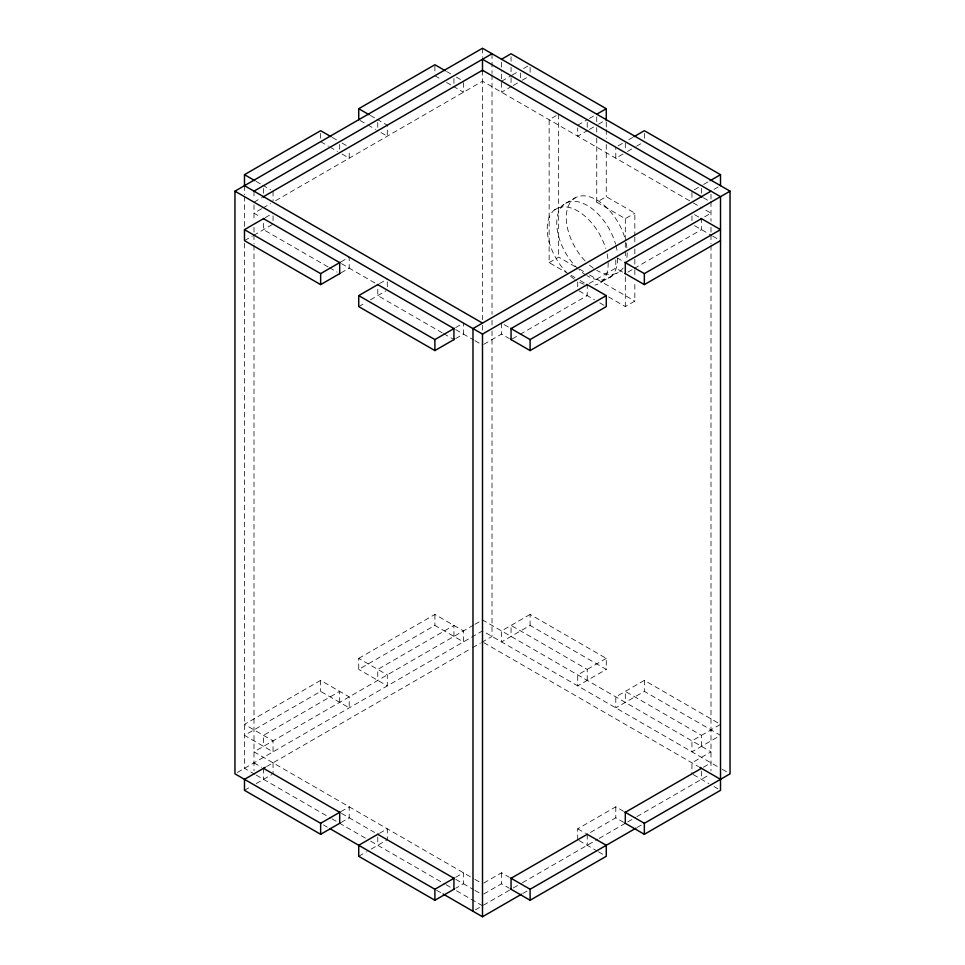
<?xml version="1.0" encoding="UTF-8"?>
<svg xmlns="http://www.w3.org/2000/svg" width="965" height="965" viewBox="0 0 965 965"><rect width="100%" height="100%" fill="white"/><g stroke="black" fill="none" stroke-linecap="round" stroke-linejoin="round"><path stroke-width="0.72" stroke-dasharray="4.83 3.62" d="M254 202.155L261.611 197.765M261.611 208.754L254 213.156L260.345 216.823M262.89 208.018L270.502 203.627M275.628 200.672L482.5 81.229L691.953 202.155M265.254 217.656L273.047 213.156M501.547 81.229L511.933 75.234M512.258 75.053L518.422 71.482M523.609 68.491L530.099 64.739M244.483 240.635L252.275 236.136M253.566 235.388L273.047 224.145M511.933 86.223L501.547 92.23L501.547 72.737M513.223 85.475L521.016 80.976M522.318 80.228L527.505 77.236M556.286 115.583L549.145 119.708L549.145 262.625L565.924 272.311M340.874 261.937L349.209 257.124L349.209 268.125L340.874 272.926M577.709 125.209L588.095 119.214M589.398 118.454L594.585 115.462M588.095 130.203L577.709 136.198L577.709 127.959M589.398 129.455L597.178 124.955M598.481 124.208L606.273 119.708M379.498 283.613L387.291 279.114M618.167 145.824L624.126 142.386M628.77 139.696L632.666 137.452M358.727 306.605L365.216 302.853M370.415 299.85L386.096 290.791M622.932 154.062L615.791 158.188L615.791 147.187M627.479 151.445L635.26 146.945M636.562 146.198L641.761 143.194M565.683 203.326L575.212 197.825A43.087 24.873 60 0 1 624.898 237.933M554.537 209.912L564.055 204.423M596.744 138.067L596.744 202.155L606.273 196.667L634.837 213.156L634.837 235.52M549.145 262.625L558.663 257.124L578.035 268.306M596.744 202.155L625.308 218.657L634.837 213.156M455.673 327.581L461.077 324.469M694.342 189.791L702.339 185.171M703.642 184.424L708.841 181.42M455.673 338.582L463.453 334.083L463.453 323.094M714.028 189.417L720.517 185.666M483.767 344.348L501.547 334.083L509.327 338.582M589.133 283.517L615.791 268.125L623.583 272.625M704.655 216.823L711 213.156L703.389 208.754M600.881 282.359L610.399 276.859M608.77 277.956L618.288 272.456M512.355 338.836L518.808 335.108M520.099 334.36L587.227 295.604L587.227 284.615M627.889 272.13L633.052 269.151M634.343 268.403L701.483 229.646L701.483 218.645M608.529 296.906L625.308 306.605L634.837 301.104L634.837 281.732M320.645 680.385L244.483 724.365L273.047 740.855L273.047 751.844L244.483 735.354L320.645 691.386L349.209 707.876L349.209 696.875L320.645 680.385L320.645 691.386M358.727 658.395L434.901 614.428L463.453 630.917L463.453 641.906L434.901 625.417L358.727 669.396L358.727 658.395L387.291 674.897L387.291 685.886L358.727 669.396M473.61 625.055L254 751.844L473.61 878.645M474.889 624.319L482.5 619.928L711 751.844L691.953 762.845L691.953 773.833M237.342 772.458L482.5 630.917L720.939 768.574M266.545 766.584L471.209 648.432M472.512 647.684L480.317 643.173M481.619 642.425L492.017 636.418L492.017 327.762M530.099 614.428L501.547 630.917L501.547 641.906L530.099 625.417L606.273 669.396L606.273 658.395L530.099 614.428L530.099 625.417M244.483 790.323L250.972 786.572M256.159 783.58L271.853 774.521M340.874 811.625L349.209 806.812L349.209 817.813L340.874 822.614M606.273 658.395L577.709 674.897L577.709 685.886L606.273 669.396M379.498 833.302L387.291 828.802L387.291 839.791L367.822 851.034M644.355 680.385L615.791 696.875L615.791 707.876L644.355 691.386L720.517 735.354L691.953 751.844L691.953 740.855L720.517 724.365L644.355 680.385L644.355 691.386M358.727 856.281L366.519 851.793M455.673 877.269L463.453 872.77L463.453 883.771L455.673 888.27M483.767 883.035L501.547 872.77L509.327 877.269M577.709 839.791L577.709 828.802L615.791 806.812L623.583 811.312M483.767 894.024L501.547 883.771L509.327 888.27M590.399 832.469L615.791 817.813L623.583 822.301M703.389 767.235L711 762.845M475.359 909.874L482.078 906.002M483.381 905.242L512.005 888.729M513.296 887.969L521.389 883.301M522.403 882.722L597.842 839.164M599.144 838.416L626.454 822.638M627.757 821.891L635.646 817.343M636.864 816.631L709.697 774.581M522.825 893.469L528.024 890.466M637.274 827.391L641.182 825.135M703.389 197.765L711 202.155M693.232 202.891L702.11 208.018M446.578 71.482L451.777 74.486M456.312 77.104L461.077 79.854M694.559 214.652L699.746 217.656M434.901 75.728L441.391 79.48M446.578 82.483L451.777 85.475M453.068 86.223L463.453 92.23L463.453 82.604M694.559 225.641L711.434 235.388M712.725 236.136L717.924 239.139M370.415 115.462L375.602 118.454M376.905 119.214L387.291 125.209L387.291 136.198L376.905 130.203M617.093 257.872L623.583 261.624M360.029 120.456L366.519 124.208M367.822 124.955L375.602 129.455M579.326 269.054L584.488 272.034M589.651 275.013L634.837 301.104M332.334 137.452L337.521 140.444M342.068 143.073L346.833 145.824M571.087 275.302L574.959 277.534M580.134 280.513L585.502 283.613M320.645 141.698L328.438 146.198M329.741 146.945L337.521 151.445M342.068 154.062L349.209 158.188L349.209 149.937M579.012 290.863L594.585 299.85M599.784 302.853L604.971 305.845M256.159 181.42L261.358 184.424M262.661 185.171L270.658 189.791M504.14 324.59L509.327 327.581M341.465 263.65L375.868 283.517M455.709 329.608L473.61 339.945M474.889 340.681L482.5 345.072M328.064 266.907L263.517 229.646L263.517 221.395M329.355 267.655L337.111 272.13M442.32 332.877L377.773 295.604L377.773 287.365M443.611 333.613L452.645 338.836M722.242 769.322L730.047 773.833M483.803 642.666L698.455 766.584M693.256 774.581L708.841 783.58M714.028 786.572L717.924 788.827M577.709 828.802L585.502 833.302M579.012 840.539L597.178 851.034M598.481 851.793L604.971 855.533M474.889 879.368L482.5 883.771M254 762.845L261.611 767.235M341.465 813.338L374.601 832.469M455.709 879.296L473.61 889.634M474.889 890.369L482.5 894.76M254.881 774.34L244.483 768.333L244.483 242.878M256.183 775.1L330.657 818.091M331.948 818.827L365.445 838.175M370.644 841.178L444.901 884.049M446.083 884.736L453.936 889.272M456.481 890.743L482.5 905.761M323.408 824.894L327.304 827.15M436.566 890.225L441.765 893.228M711 194.182L711 200.201M711 201.709L711 221.275M711 227.306L711 233.325M711 234.833L711 243.868M711 245.363L711 770.818M701.483 188.416L701.483 193.917M701.483 746.355L701.483 735.354L625.308 691.386L625.308 702.375M701.483 771.083L701.483 779.334M691.953 192.542L691.953 199.417M691.953 215.907L691.953 221.395M644.355 133.447L644.355 140.323M634.837 237.004L634.837 242.963M634.837 248.934L634.837 257.872M634.837 259.368L634.837 268.306M634.837 269.802L634.837 275.761M625.308 143.073L625.308 151.312M625.308 218.657L625.308 241.009M625.308 242.505L625.308 258.897M625.308 276.786L625.308 306.605M615.791 259.875L615.791 268.125M615.791 806.812L615.791 817.813M606.273 122.133L606.273 128.092M606.273 129.587L606.273 138.526M606.273 144.497L606.273 196.667M596.744 116.958L596.744 122.459M596.744 127.633L596.744 132.096M587.227 122.459L587.227 127.959M587.227 680.385L587.227 669.396L511.064 625.417L511.064 636.418M587.227 834.303L587.227 845.292M577.709 281.864L577.709 287.365M558.663 114.208L558.663 257.124M530.099 67.49L530.099 72.99M520.581 72.99L520.581 78.479M511.064 56.742L511.064 61.241M511.064 67.236L511.064 71.736M511.064 77.731L511.064 86.729M501.547 62.243L501.547 71.241M501.547 323.094L501.547 334.083M501.547 872.77L501.547 883.771M492.017 53.751L492.017 73.316M492.017 74.824L492.017 314.216M492.017 320.235L492.017 326.254M482.5 48.25L482.5 57.285M482.5 70.24L482.5 319.717M482.5 325.277L482.5 332.117M453.936 78.479L453.936 83.979M453.936 636.418L453.936 625.417L377.773 669.396L377.773 680.385M434.901 66.115L434.901 72.99M434.901 614.428L434.901 625.417M387.291 281.864L387.291 287.365M377.773 122.459L377.773 127.959M377.773 837.041L377.773 845.292M339.692 144.448L339.692 152.687M339.692 702.375L339.692 691.386L263.517 735.354L263.517 746.355M320.645 133.447L320.645 138.948M273.047 191.166L273.047 200.78M273.047 215.907L273.047 221.395M273.047 762.845L273.047 773.833M263.517 188.416L263.517 193.917M263.517 768.333L263.517 779.334M254 191.166L254 198.694M254 204.713L254 221.275M254 227.306L254 233.325M254 234.833L254 243.868M254 245.363L254 770.818M244.483 185.666L244.483 194.701M244.483 196.209L244.483 227.824M623.137 267.968A43.087 24.873 60 0 1 596.744 270.321M593.342 268.137A43.087 24.873 60 0 1 588.867 264.567M585.092 260.912A43.087 24.873 60 0 1 575.212 197.825M626.176 243.023A43.087 24.873 60 0 1 627.021 248.693M627.214 252.734A43.087 24.873 60 0 1 626.49 259.935M617.697 258.234A43.087 24.873 60 0 1 587.227 275.821M586.213 275.218A43.087 24.873 60 0 1 579.338 270.067M578.373 269.187A43.087 24.873 60 0 1 564.863 203.832A43.087 24.873 60 0 1 615.598 244.193M615.947 245.472A43.087 24.873 60 0 1 617.359 252.782M584.054 284.205A43.087 24.873 60 0 1 575.55 279.983M574.404 279.199A43.087 24.873 60 0 1 547.3 230.792A43.087 24.873 60 0 1 570.629 207.837A43.087 24.873 60 0 1 605.706 248.415M607.106 253.855A43.087 24.873 60 0 1 608.083 260.9M608.155 262.468A43.087 24.873 60 0 1 594.971 285.085"/><path stroke-width="1.45" d="M482.5 323.094L244.483 185.666L244.483 174.677L320.645 130.697L331.031 136.704M358.727 119.708L358.727 108.719L434.901 64.739L445.287 70.734M340.126 812.06L320.645 823.302L234.953 773.833L234.953 191.166L482.5 48.25L730.047 191.166L730.047 773.833L644.355 823.302L624.874 812.06M254 191.166L492.017 53.751M262.89 197.029L482.5 70.24L702.11 197.029M501.547 59.239L511.064 53.751L606.273 108.719L606.273 120.637M340.126 273.372L320.645 284.615L244.483 240.635L244.483 229.646L263.952 218.404M244.483 229.646L320.645 273.614L340.126 262.371M596.744 114.208L606.273 108.719M454.37 339.33L434.901 350.572L358.727 306.605L358.727 295.604L378.208 284.361M633.969 136.704L644.355 130.697L720.517 174.677L720.517 185.666M358.727 295.604L434.901 339.584L454.37 328.341M710.131 180.672L720.517 174.677M711 191.166L472.983 328.582L472.983 911.25M234.953 191.166L482.5 334.083L730.047 191.166M587.227 284.615L511.064 328.582L511.064 339.584M701.483 218.645L625.308 262.625L625.308 273.614M510.63 328.341L530.099 339.584L606.273 295.604L606.273 306.605L530.099 350.572L510.63 339.33M624.874 262.371L644.355 273.614L720.517 229.646L701.048 218.404M624.874 273.372L644.355 284.615L720.517 240.635M265.254 767.332L244.483 779.334L244.483 790.323L320.645 834.303L340.126 823.061M378.208 834.05L358.727 845.292L358.727 856.281L434.901 900.261L454.37 889.018M329.909 828.646L434.901 889.272L454.37 878.017M587.227 834.303L511.064 878.271L511.064 889.272M701.483 768.333L625.308 812.313L625.308 823.302M443.068 893.976L482.5 916.75L521.522 894.217M510.63 878.017L530.099 889.272L635.983 828.139M510.63 889.018L530.099 900.261L606.273 856.281L606.273 845.292L586.792 834.05M624.874 823.061L644.355 834.303L720.517 790.323L720.517 196.667L482.5 59.239L482.5 71.289M358.727 108.719L369.113 114.714M586.792 284.361L606.273 295.604M244.483 174.677L254.869 180.672M263.517 218.645L339.692 262.625L339.692 273.614M377.773 284.615L453.936 328.582L453.936 339.584M699.746 767.332L720.517 779.334M263.517 768.333L339.692 812.313L339.692 823.302M377.773 834.303L453.936 878.271L453.936 889.272M644.355 273.614L644.355 284.615M644.355 823.302L644.355 834.303M530.099 339.584L530.099 350.572M530.099 889.272L530.099 900.261M482.5 334.083L482.5 916.75M434.901 339.584L434.901 350.572M434.901 889.272L434.901 900.261M320.645 273.614L320.645 284.615M320.645 823.302L320.645 834.303"/></g></svg>
